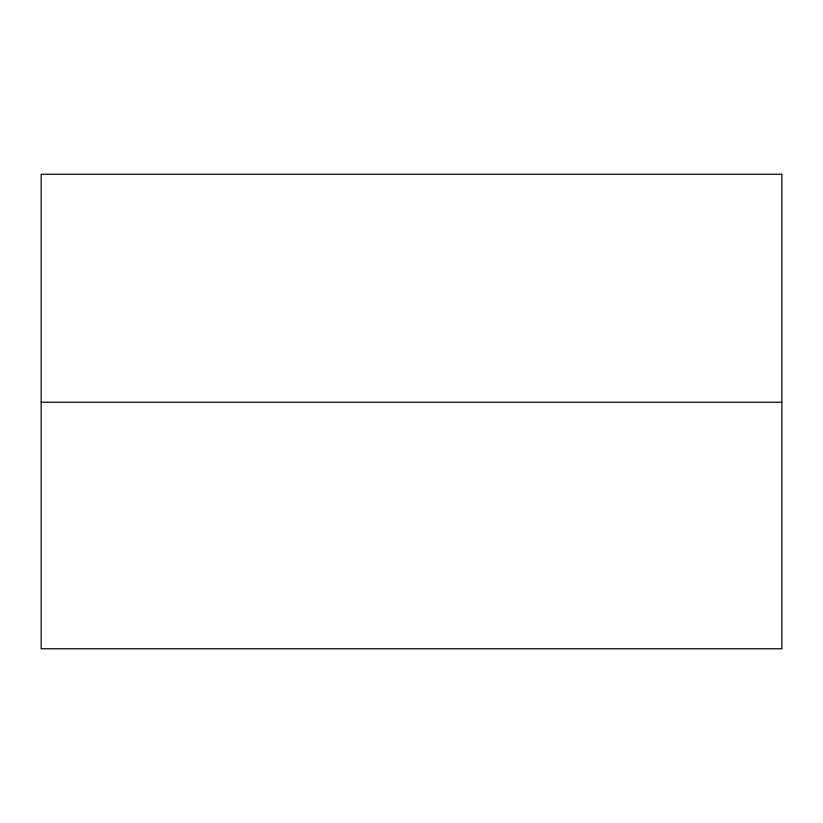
<?xml version="1.0" encoding="UTF-8"?>
<svg xmlns="http://www.w3.org/2000/svg" width="823" height="823" viewBox="0 0 823 823"><rect width="100%" height="100%" fill="white"/><g stroke="black" fill="none" stroke-linecap="round" stroke-linejoin="round"><path stroke-width="1.23" d="M41.15 402.252L781.85 402.252M781.85 174.239L41.15 174.239L41.15 648.761L781.85 648.761L781.85 174.239"/></g></svg>
